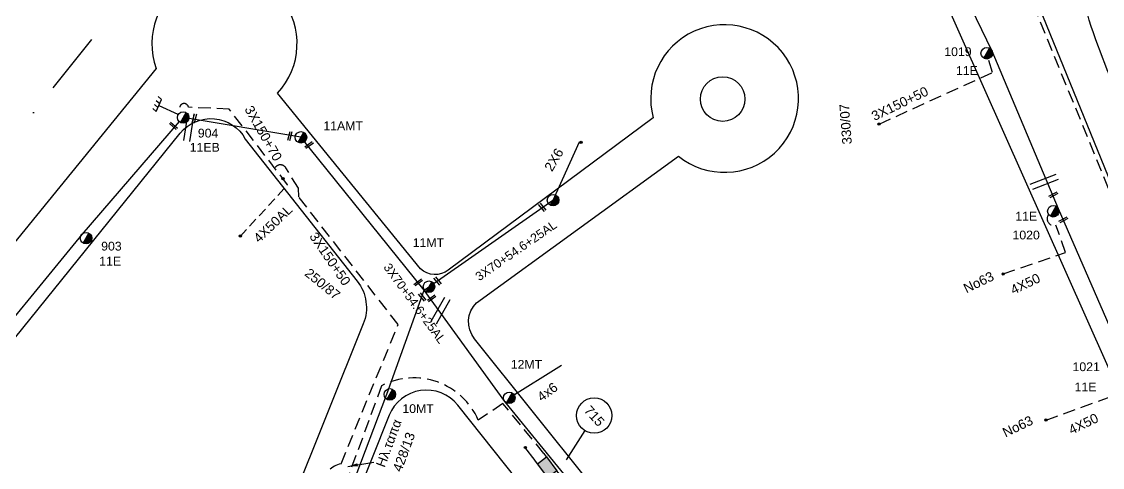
# Model space of a CAD drawing. Header units: millimetres. Extents: x 72 to 3039, y -786 to 786.
# Drawn here: x 1371.1 to 1592.4, y 189.7 to 281 of the extents above; entities that cross this region are included whole.
import ezdxf

# ---------------------------------------------------------------- set-up
doc = ezdxf.new("R2010")
doc.units = ezdxf.units.MM
doc.linetypes.add('BORDER', pattern=[44.45, 12.7, -6.35, 12.7, -6.35, 0, -6.35])
doc.linetypes.add('DASHED', pattern=[19.05, 12.7, -6.35])
for name, color, linetype in [('Link Box 4 Διευθύνσεων', 7, 'Continuous'), ('Άγνωστα', 7, 'Continuous'), ('Γείωση', 7, 'Continuous'), ('Επιγραφές - Σχήματα', 7, 'Continuous'), ('Καλώδια ΧΤ   2x6AL', 7, 'DASHED'), ('Καλώδια ΧΤ   3x150+50AL', 7, 'DASHED'), ('Καλώδια ΧΤ   3x150+70AL', 7, 'DASHED'), ('Καλώδια ΧΤ   3x150AL+50CU', 7, 'DASHED'), ('Καλώδια ΧΤ   4x6AL', 7, 'DASHED'), ('Μηχανική τομή', 7, 'Continuous'), ('Στύλος ΦΜ', 7, 'Continuous'), ('Στύλος ΦΜ @ 1', 7, 'Continuous'), ('Συνδέσεις', 7, 'Continuous'), ('Συνεστραμμένα ΧΤ   3x70+54.6+25 AL', 7, 'SYN_LINE'), ('Τομή', 7, 'Continuous'), ('Υπόβαθρο ΔΕΗ', 7, 'Continuous'), ('Υπόγεια καλώδια Παροχών ΧΤ   4x50AL', 7, 'DASHED')]:
    doc.layers.add(name, color=color, linetype=linetype)
doc.styles.get("Standard").update_dxf_attribs({"font": 'arial.ttf'})
doc.linetypes.add('SYN_LINE', pattern='A,0.5,-0.0001,["/\\/\\/\\/",Standard,S=0.1,R=0,X=0,Y=-0.05],-0.25', length=0.7501)
doc.dimstyles.new('ISO-25', dxfattribs={"dimtxt": 2.5, "dimasz": 2.5, "dimexe": 1.25, "dimexo": 0.625, "dimtad": 1, "dimtxsty": 'Standard', "dimcen": 2.5, "dimadec": 0, "dimazin": 0, "dimtfac": 1, "dimtmove": 0, "dimatfit": 3, "dimfxl": 1, "dimarcsym": 0})

# ---------------------------------------------------------------- blocks, each defined once
blk = doc.blocks.new('ΥΠΑΡΧΩΝ ΤΣΙΜΕΝΤΕΝΙΟΣ ΣΤΥΛΟΣ')
at = {"layer": 'Στύλος ΦΜ'}
blk.add_hatch(color=7, dxfattribs=at).paths.add_polyline_path([(-1.29, -2.28, 0.574793), (2.62, 0, 0.268822), (1.3, 2.27)])
at = {"layer": 'Στύλος ΦΜ', "color": 7}
blk.add_line((-1.29, -2.28), (1.3, 2.27), dxfattribs=at)
blk.add_circle((0, 0), 2.62, dxfattribs=at)
at = {"layer": 'Στύλος ΦΜ', "flags": 4}
for tag, p in [('ΑΡΙΘΜΟΣ', (-4.68, 8.05)), ('ΤΥΠΟΣ', (-4.91, 3.03))]:
    blk.add_attdef(tag, p, '', height=4, dxfattribs=at)
blk = doc.blocks.new('LINK BOX 4 ΑΝΑΧΩΡΗΣΕΩΝ')
at = {"layer": 'Link Box 4 Διευθύνσεων', "ltscale": 40}
blk.add_hatch(color=256, dxfattribs=at).paths.add_polyline_path([(-3.54, 0), (-3.54, -4.67), (3.54, -4.67), (3.54, 0)])
for p, q in [((-3.54, 0), (-5.33, 0)), ((5.33, 0), (3.54, 0)), ((-3.54, -4.67), (-5.33, -4.67)), ((5.33, -4.67), (3.54, -4.67))]:
    blk.add_line(p, q, dxfattribs=at)
blk.add_lwpolyline([(-3.54, -4.67), (-3.54, 0), (3.54, 0), (3.54, -4.67)], close=True, dxfattribs=at)
blk = doc.blocks.new('ΤΟΜΗ')
at = {"layer": 'Τομή', "ltscale": 40}
for p, q in [((-5.68, 0), (5.68, 0)), ((5.68, -2.33), (-5.68, -2.33))]:
    blk.add_line(p, q, dxfattribs=at)
blk = doc.blocks.new('ΓΕΙΩΣΗ')
at = {"layer": 'Γείωση', "ltscale": 40}
for p, q in [((-2.34, 11.45), (-3, 9.45)), ((-0.34, 11.45), (-1, 9.45)), ((1.66, 11.45), (1, 9.45)), ((3.66, 11.45), (3, 9.45)), ((0, 9.45), (0, 0))]:
    blk.add_line(p, q, dxfattribs=at)
blk.add_lwpolyline([(-3, 9.45), (3, 9.45)], dxfattribs=at)
blk = doc.blocks.new('_ΣΥΝΔΕΣΗ')
at = {"layer": 'Συνδέσεις', "linetype": 'SYN_LINE', "ltscale": 40}
blk.add_hatch(color=256, dxfattribs=at).paths.add_polyline_path([(0.5, -0.01, 1), (-0.5, -0.01, 1)])
at = {"layer": 'Συνδέσεις'}
blk.add_circle((0, -0.01), 0.5, dxfattribs=at)
blk = doc.blocks.new('ΜΗΧΑΝΙΚΗ ΤΟΜΗ')
at = {"layer": 'Μηχανική τομή', "ltscale": 40}
for p, q in [((-1.89, 0.78), (1.89, 0.78)), ((1.89, 0), (-1.89, 0))]:
    blk.add_line(p, q, dxfattribs=at)

msp = doc.modelspace()

# ---------------------------------------------------------------- linework, layer by layer
at = {"layer": 'Άγνωστα'}
msp.add_lwpolyline([(1476.22, 191.12), (1474.16, 193.84)], dxfattribs=at)
at = {"layer": 'Επιγραφές - Σχήματα'}
msp.add_line((1486.39, 197.26), (1482.61, 191.28), dxfattribs=at)
msp.add_circle((1488.33, 200.32), 3.62, dxfattribs=at)
at = {"layer": 'Καλώδια ΧΤ   2x6AL', "color": 2, "linetype": 'SYN_LINE', "ltscale": 15}
msp.add_lwpolyline([(1479.86, 244.42), (1479.91, 244.46), (1485.29, 256.43)], dxfattribs=at)
at = {"layer": 'Καλώδια ΧΤ   3x150+50AL', "color": 85, "ltscale": 0.2}
msp.add_lwpolyline([(1546.65, 260.03), (1569.84, 270.6), (1569.02, 273.42)], dxfattribs=at)
at = {"layer": 'Καλώδια ΧΤ   3x150+50AL', "color": 1, "ltscale": 0.2}
msp.add_lwpolyline([(1435.36, 181.8, -0.715457), (1436.5, 190.45), (1448.2, 218.97), (1427.85, 245.11), (1427.8, 246.9), (1425.21, 251.06, 0.566375), (1422.94, 251.03, 0.762121)], format="xyb", dxfattribs=at)
at = {"layer": 'Καλώδια ΧΤ   3x150+50AL', "color": 4, "ltscale": 0.2}
msp.add_lwpolyline([(1478.05, 192.56), (1469.66, 202.77), (1464.59, 199.39, 0.434135), (1444.82, 206.44), (1438.19, 188.43, 0.116698), (1438.19, 188.43, -0.056397)], format="xyb", dxfattribs=at)
at = {"layer": 'Καλώδια ΧΤ   3x150+70AL', "color": 1, "ltscale": 0.2}
msp.add_lwpolyline([(1425.58, 247.6), (1413.63, 263.11), (1405.27, 263.48, 1.446681), (1403.8, 262.65, 1.363096)], format="xyb", dxfattribs=at)
at = {"layer": 'Καλώδια ΧΤ   3x150AL+50CU', "color": 85, "ltscale": 0.2}
msp.add_lwpolyline([(1550.47, 127.27, 0.167498), (1548.62, 129.54), (1546.56, 129.9), (1546.53, 132.78), (1549.32, 132.66), (1553.53, 130.94), (1556.34, 130.84), (1557.61, 130.84), (1612.23, 123.49, 0.418036), (1626.16, 134.26, -0.105438), (1628.31, 140.51, -0.435561), (1630.56, 144.15), (1634.08, 146.19), (1633.81, 147.59, 0.651096), (1631.18, 155.18), (1571.08, 301.93)], format="xyb", dxfattribs=at)
at = {"layer": 'Καλώδια ΧΤ   4x6AL', "color": 4, "linetype": 'SYN_LINE', "ltscale": 15}
msp.add_lwpolyline([(1470.95, 203.94), (1481.65, 210.62)], dxfattribs=at)
at = {"layer": 'Συνεστραμμένα ΧΤ   3x70+54.6+25 AL', "color": 85, "ltscale": 20}
msp.add_lwpolyline([(1583.4, 242.65), (1569.78, 275), (1553.72, 308.33), (1539.3, 339.26), (1525.31, 368.33)], dxfattribs=at)
at = {"layer": 'Συνεστραμμένα ΧΤ   3x70+54.6+25 AL', "color": 2, "ltscale": 20}
msp.add_lwpolyline([(1438.17, 181.27, 1.13769), (1439.41, 185.52), (1438.85, 186.11), (1445.88, 204.71), (1453.55, 226.03), (1428.3, 257.33), (1404.2, 261.4)], format="xyb", dxfattribs=at)
at = {"layer": 'Συνεστραμμένα ΧΤ   3x70+54.6+25 AL', "color": 1, "ltscale": 20}
msp.add_lwpolyline([(1403.36, 260.57), (1383.42, 237.43), (1359.72, 208.46), (1338.31, 182.45), (1312.51, 149.43), (1299.96, 108.73), (1291.6, 69.42), (1278.38, 27.24)], dxfattribs=at)
at = {"layer": 'Συνεστραμμένα ΧΤ   3x70+54.6+25 AL', "color": 2, "ltscale": 15}
msp.add_lwpolyline([(1453.55, 226.03), (1479.86, 244.42)], dxfattribs=at)
at = {"layer": 'Συνεστραμμένα ΧΤ   3x70+54.6+25 AL', "color": 27, "ltscale": 20}
msp.add_lwpolyline([(1625.2, 141.14), (1612.09, 175.72), (1596.98, 211.47), (1583.4, 242.65)], dxfattribs=at)
at = {"layer": 'Συνεστραμμένα ΧΤ   3x70+54.6+25 AL', "color": 4, "ltscale": 20}
msp.add_lwpolyline([(1519.15, 142.92), (1502.39, 164.37), (1488.72, 180.27), (1470.04, 203.2), (1453.55, 226.03)], dxfattribs=at)
at = {"layer": 'Υπόβαθρο ΔΕΗ', "color": 1, "linetype": 'BORDER', "lineweight": 30, "flags": 128}
msp.add_lwpolyline([(1161.32, -307.88), (1183.99, -216.79), (1288.48, 155.79), (1516.42, 441.46), (1607.46, 346.35), (1770.62, 216.28), (2064.96, -1.2)], dxfattribs=at)
at = {"layer": 'Υπόβαθρο ΔΕΗ'}
for points in [[(1512.74, 391.87), (1622.86, 144.28, -0.498389), (1610.73, 128.01), (1528.28, 139.02, -0.205866), (1522.88, 142.25), (1463.82, 216.06, -0.384999), (1464.26, 223.44), (1505.58, 253.46, 6.284716), (1500.43, 261.31), (1458.47, 230.1, -0.357908), (1452.74, 230.38), (1423.5, 266.37, 1.787303), (1398.68, 271.43), (1301.48, 152.02), (1206.73, -201.82)], [(1912.77, -92.84), (1811.32, -10.35), (1793.95, 14.66), (1786.14, 32.84), (1769.4, 61.49), (1759.83, 76.42), (1734.57, 110.35), (1713.39, 133.78), (1693.09, 154.57, 0.345717), (1674.29, 157.05), (1655.63, 146.96, 0.248317), (1634.79, 148.29), (1568.35, 311.22)], [(1367.34, 35.04), (1301.26, 42.41, -0.475189), (1291.18, 58.04), (1314.89, 148.19), (1403.6, 258.18, -0.535754), (1416.91, 256.96), (1439.82, 227.84, -0.269141), (1441.06, 219.11), (1367.34, 35.04)], [(1456.75, 31.1), (1515.44, 111.59, 0.313371), (1515.92, 132.64), (1460.41, 202.44, 0.575862), (1446.36, 200.38), (1384.46, 44.97, 0.584994), (1391.75, 31.75), (1446.55, 26.47, 0.267675), (1456.75, 31.1, -8.548518)]]:
    msp.add_lwpolyline(points, format="xyb", dxfattribs=at)
msp.add_circle((1514.63, 265.16), 4.56, dxfattribs=at)
for points in [[(1913.39, -91.84), (1910.67, -87.13), (1901.72, -78.39), (1890.07, -61.02), (1871.96, -46.98), (1848.42, -26.03), (1819.68, 5.53), (1810.61, 13.68), (1802.29, 30.22), (1769.72, 65.89), (1761.47, 76.97), (1756.27, 88.1), (1746.69, 99.13), (1739.6, 112.79), (1714.41, 144), (1681.91, 181.48), (1642.93, 212.01), (1639.44, 221.59), (1626.4, 231.1), (1605.9, 244.83), (1595.89, 264.84), (1588.6, 285.36), (1584.02, 299.5), (1569.42, 311.36), (1557.84, 337.31), (1550.14, 350.46), (1546.77, 375.41)], [(1919.55, -81.8), (1917, -79.66), (1915.11, -70.97), (1906.19, -67.42), (1890, -46.9), (1866.66, -27.71), (1848.08, -9.69), (1840.66, 3.49), (1828.74, 10.75), (1824.18, 17.97), (1819.27, 34.38), (1809.32, 44.49), (1810.59, 42.11), (1807.71, 40.95), (1803.83, 42.44), (1793.86, 55.73), (1776.39, 74.37), (1769.57, 87.77), (1755.2, 103.48), (1749.49, 114.83), (1748.49, 115.31), (1747.46, 114.35), (1744.52, 115.99), (1732.2, 137.7), (1731.62, 137.68), (1731.13, 136.13), (1720.56, 147.22), (1716.84, 152.55), (1713.49, 160.39), (1705.21, 170.66), (1697.69, 179.47), (1672.22, 204.18), (1662.12, 208.28), (1638.84, 233.9), (1628.31, 253.61), (1618.8, 257.87), (1610.3, 266.09), (1607.03, 282.53), (1603.46, 297.89), (1594.15, 309.71), (1586.24, 325.43), (1572.1, 341.31), (1562.61, 357.02), (1557.58, 373.62)]]:
    msp.add_spline(points, degree=3, dxfattribs=at)
at = {"layer": 'Υπόγεια καλώδια Παροχών ΧΤ   4x50AL', "color": 1, "ltscale": 0.15}
msp.add_lwpolyline([(1415.85, 237.03), (1425.58, 247.6)], dxfattribs=at)
at = {"layer": 'Υπόγεια καλώδια Παροχών ΧΤ   4x50AL', "color": 27, "linetype": 'DASHED', "ltscale": 0.2}
msp.add_lwpolyline([(1572.05, 229.34), (1584.83, 233.75), (1582.86, 239.31, -0.728877), (1581.35, 241.51, -8.971882)], format="xyb", dxfattribs=at)
msp.add_lwpolyline([(1580.82, 199.39), (1598.07, 205.65), (1596.34, 209.92)], dxfattribs=at)

# ---------------------------------------------------------------- block references
at = {"layer": 'Link Box 4 Διευθύνσεων', "xscale": 0.4999999999999551, "yscale": 0.4999999999999551, "zscale": 0.4999999999999551, "rotation": 306.7141597576887}
msp.add_blockref('LINK BOX 4 ΑΝΑΧΩΡΗΣΕΩΝ', (1479.65, 190.42), dxfattribs=at)
at = {"layer": 'Γείωση', "xscale": 0.4499999999998125, "yscale": 0.4499999999998125, "zscale": 0.4499999999998125, "rotation": 65.84530383793123}
msp.add_blockref('ΓΕΙΩΣΗ', (1403.08, 262.09), dxfattribs=at)
at = {"layer": 'Μηχανική τομή'}
for p, xscale, yscale, zscale, rotation in [((1406.66, 261.14), 0.499999999999837, 0.499999999999837, 0.499999999999837, 75.68139880975474), ((1402.33, 259.83), 0.4999999999999087, 0.4999999999999087, 0.4999999999999087, 139.1020163573266), ((1426.22, 257.53), 0.499999999999837, 0.499999999999837, 0.499999999999837, 75.68139880975474), ((1430.08, 255.6), 0.4999999999998917, 0.4999999999998917, 0.4999999999998917, 36.49202709830772), ((1582.25, 245.69), 0.4999999999999117, 0.4999999999999117, 0.4999999999999117, 207.7150690430637), ((1477.86, 243.11), 0.4999999999998749, 0.4999999999998749, 0.4999999999998749, 129.3560428801657), ((1584.29, 240.6), 0.4999999999999117, 0.4999999999999117, 0.4999999999999117, 207.7150690430637), ((1452.43, 227.44), 0.4999999999998917, 0.4999999999998917, 0.4999999999998917, 36.49202709830772), ((1456.41, 228.01), 0.4999999999998749, 0.4999999999998749, 0.4999999999998749, 129.3560428801657), ((1453.27, 224.71), 0.4999999999998749, 0.4999999999998749, 0.4999999999998749, 129.3560428801657), ((1455.17, 224.18), 0.4999999999998917, 0.4999999999998917, 0.4999999999998917, 36.49202709830772)]:
    msp.add_blockref('ΜΗΧΑΝΙΚΗ ΤΟΜΗ', p, dxfattribs=dict(at, xscale=xscale, yscale=yscale, zscale=zscale, rotation=rotation))
at = {"layer": 'Στύλος ΦΜ @ 1', "ltscale": 40}
ref = msp.add_blockref('ΥΠΑΡΧΩΝ ΤΣΙΜΕΝΤΕΝΙΟΣ ΣΤΥΛΟΣ', (1568.69, 274.55), dxfattribs=dict(at, xscale=0.4499999999998181, yscale=0.4499999999998181, zscale=0.4499999999998181))
ref.add_attrib('ΤΥΠΟΣ', '11Ε', (1562.39, 270.11), dxfattribs={"layer": 'Στύλος ΦΜ', "height": 1.8, "flags": 4})
ref.add_attrib('ΑΡΙΘΜΟΣ', '1019', (1560, 273.97), dxfattribs={"layer": 'Στύλος ΦΜ', "height": 1.8, "flags": 4})
ref = msp.add_blockref('ΥΠΑΡΧΩΝ ΤΣΙΜΕΝΤΕΝΙΟΣ ΣΤΥΛΟΣ', (1404.2, 261.4), dxfattribs=dict(at, xscale=0.4499999999998181, yscale=0.4499999999998181, zscale=0.4499999999998181))
ref.add_attrib('ΤΥΠΟΣ', '11ΕΒ', (1405.53, 254.38), dxfattribs={"layer": 'Στύλος ΦΜ', "height": 1.8, "flags": 4})
ref.add_attrib('ΑΡΙΘΜΟΣ', '904', (1407.19, 257.29), dxfattribs={"layer": 'Στύλος ΦΜ', "height": 1.8, "flags": 4})
ref = msp.add_blockref('ΥΠΑΡΧΩΝ ΤΣΙΜΕΝΤΕΝΙΟΣ ΣΤΥΛΟΣ', (1428.3, 257.33), dxfattribs=dict(at, xscale=0.4499999999998181, yscale=0.4499999999998181, zscale=0.4499999999998181))
ref.add_attrib('ΑΡΙΘΜΟΣ', '11ΑΜΤ', (1432.89, 258.79), dxfattribs={"layer": 'Στύλος ΦΜ', "height": 1.8, "flags": 4})
at = {"layer": 'Στύλος ΦΜ @ 1', "ltscale": 40, "xscale": 0.4499999999998181, "yscale": 0.4499999999998181, "zscale": 0.4499999999998181}
msp.add_blockref('ΥΠΑΡΧΩΝ ΤΣΙΜΕΝΤΕΝΙΟΣ ΣΤΥΛΟΣ', (1479.91, 244.46), dxfattribs=at)
at = {"layer": 'Στύλος ΦΜ @ 1', "ltscale": 40}
ref = msp.add_blockref('ΥΠΑΡΧΩΝ ΤΣΙΜΕΝΤΕΝΙΟΣ ΣΤΥΛΟΣ', (1582.32, 242.18), dxfattribs=dict(at, xscale=0.4499999999998181, yscale=0.4499999999998181, zscale=0.4499999999998181))
ref.add_attrib('ΤΥΠΟΣ', '11Ε', (1574.53, 240.27), dxfattribs={"layer": 'Στύλος ΦΜ', "height": 1.8, "flags": 4})
ref.add_attrib('ΑΡΙΘΜΟΣ', '1020', (1573.96, 236.41), dxfattribs={"layer": 'Στύλος ΦΜ', "height": 1.8, "flags": 4})
ref = msp.add_blockref('ΥΠΑΡΧΩΝ ΤΣΙΜΕΝΤΕΝΙΟΣ ΣΤΥΛΟΣ', (1384.31, 236.66), dxfattribs=dict(at, xscale=0.4499999999998181, yscale=0.4499999999998181, zscale=0.4499999999998181))
ref.add_attrib('ΤΥΠΟΣ', '11Ε', (1387, 231.06), dxfattribs={"layer": 'Στύλος ΦΜ', "height": 1.8, "flags": 4})
ref.add_attrib('ΑΡΙΘΜΟΣ', '903', (1387.4, 234.13), dxfattribs={"layer": 'Στύλος ΦΜ', "height": 1.8, "flags": 4})
ref = msp.add_blockref('ΥΠΑΡΧΩΝ ΤΣΙΜΕΝΤΕΝΙΟΣ ΣΤΥΛΟΣ', (1454.51, 226.72), dxfattribs=dict(at, xscale=0.4499999999998181, yscale=0.4499999999998181, zscale=0.4499999999998181))
ref.add_attrib('ΑΡΙΘΜΟΣ', '11ΜΤ', (1451.18, 234.84), dxfattribs={"layer": 'Στύλος ΦΜ', "height": 1.8, "flags": 4})
ref = msp.add_blockref('ΥΠΑΡΧΩΝ ΤΣΙΜΕΝΤΕΝΙΟΣ ΣΤΥΛΟΣ', (1470.95, 203.94), dxfattribs=dict(at, xscale=0.4499999999998181, yscale=0.4499999999998181, zscale=0.4499999999998181))
ref.add_attrib('ΑΡΙΘΜΟΣ', '12ΜΤ', (1471.25, 209.91), dxfattribs={"layer": 'Στύλος ΦΜ', "height": 1.8, "flags": 4})
ref = msp.add_blockref('ΥΠΑΡΧΩΝ ΤΣΙΜΕΝΤΕΝΙΟΣ ΣΤΥΛΟΣ', (1595.89, 211.01), dxfattribs=dict(at, xscale=0.4499999999998181, yscale=0.4499999999998181, zscale=0.4499999999998181))
ref.add_attrib('ΤΥΠΟΣ', '11Ε', (1586.67, 205.28), dxfattribs={"layer": 'Στύλος ΦΜ', "height": 1.8, "flags": 4})
ref.add_attrib('ΑΡΙΘΜΟΣ', '1021', (1586.25, 209.42), dxfattribs={"layer": 'Στύλος ΦΜ', "height": 1.8, "flags": 4})
ref = msp.add_blockref('ΥΠΑΡΧΩΝ ΤΣΙΜΕΝΤΕΝΙΟΣ ΣΤΥΛΟΣ', (1446.48, 204.65), dxfattribs=dict(at, xscale=0.4499999999998181, yscale=0.4499999999998181, zscale=0.4499999999998181))
ref.add_attrib('ΑΡΙΘΜΟΣ', '10ΜΤ', (1449.06, 200.84), dxfattribs={"layer": 'Στύλος ΦΜ', "height": 1.8, "flags": 4})
at = {"layer": 'Συνδέσεις', "xscale": 0.4499999999998181, "yscale": 0.4499999999998181, "zscale": 0.4499999999998181}
for p in [(1546.65, 260.04), (1485.64, 256.29), (1424.62, 248.85), (1415.91, 237.1), (1572.05, 229.34), (1580.82, 199.4), (1474.24, 193.78)]:
    msp.add_blockref('_ΣΥΝΔΕΣΗ', p, dxfattribs=at)
at = {"layer": 'Τομή'}
for p, xscale, yscale, zscale, rotation in [((1404.76, 259.49), 0.4999999999999058, 0.4999999999999058, 0.4999999999999058, 80.85622481002028), ((1580.26, 248.76), 0.4999999999999035, 0.4999999999999035, 0.4999999999999035, 20.94551104870658), ((1456.38, 222.12), 0.4999999999998795, 0.4999999999998795, 0.4999999999998795, 60.60771217764444)]:
    msp.add_blockref('ΤΟΜΗ', p, dxfattribs=dict(at, xscale=xscale, yscale=yscale, zscale=zscale, rotation=rotation))

# ---------------------------------------------------------------- texts
at = {"layer": 'Επιγραφές - Σχήματα', "char_height": 1.8, "width": 23.5192, "attachment_point": 1}
for s, insert, rotation in [('{\\H1.083x;330/07}', (1539.14, 255.8), 94.3019), ('{\\H1.083x;250/87}', (1430.13, 230.68), 320.6605), ('{\\H1.083x;No63}', (1563.67, 227.11), 25.7213), ('{\\H1.083x;715}', (1487.57, 202.57), 312.0654), ('{\\H1.083x;No63}', (1571.67, 197.57), 25.7213)]:
    msp.add_mtext(s, dxfattribs=dict(at, insert=insert, rotation=rotation))
at = {"layer": 'Καλώδια ΧΤ   2x6AL', "insert": (1478.01, 251.15), "char_height": 1.8, "width": 23.5192, "attachment_point": 1, "rotation": 59.3413}
msp.add_mtext('{\\H1.083x;2X6}', dxfattribs=at)
at = {"layer": 'Καλώδια ΧΤ   3x150+50AL', "char_height": 1.8, "width": 23.5192, "attachment_point": 1}
for s, insert, rotation in [('{\\H1.083x;3X150+50}', (1544.84, 262.41), 25.7213), ('{\\H1.083x;3X150+50}', (1431.53, 238.13), 304.4721), ('{\\H1.083x;Hλ.ταπα}', (1443.6, 190.22), 69.7302), ('{\\H1.083x;428/13}', (1447.01, 189.3), 69.7302)]:
    msp.add_mtext(s, dxfattribs=dict(at, insert=insert, rotation=rotation))
at = {"layer": 'Καλώδια ΧΤ   3x150+70AL', "insert": (1418.38, 264.07), "char_height": 1.8, "width": 23.5192, "attachment_point": 1, "rotation": 299.5388}
msp.add_mtext('{\\H1.083x;3X150+70}', dxfattribs=at)
at = {"layer": 'Καλώδια ΧΤ   4x6AL', "insert": (1476.4, 204.63), "char_height": 1.8, "width": 23.5192, "attachment_point": 1, "rotation": 36.8037}
msp.add_mtext('{\\H1.083x;4x6}', dxfattribs=at)
at = {"layer": 'Συνεστραμμένα ΧΤ   3x70+54.6+25 AL', "char_height": 1.8, "width": 16.2172, "attachment_point": 1}
for insert, rotation in [((1463.77, 229.29), 34.7328), ((1446.55, 231.76), 306.1023)]:
    msp.add_mtext('3X70+54.6+25AL', dxfattribs=dict(at, insert=insert, rotation=rotation))
at = {"layer": 'Υπόγεια καλώδια Παροχών ΧΤ   4x50AL', "char_height": 1.8, "width": 23.5192, "attachment_point": 1}
for s, insert, rotation in [('{\\H1.083x;4X50AL}', (1418.38, 236.97), 43.8174), ('{\\H1.083x;4X50}', (1585.19, 198.12), 25.7213)]:
    msp.add_mtext(s, dxfattribs=dict(at, insert=insert, rotation=rotation))
at = {"layer": 'Υπόγεια καλώδια Παροχών ΧΤ   4x50AL', "linetype": 'DASHED', "insert": (1573.29, 226.8), "char_height": 1.8, "width": 23.5192, "attachment_point": 1, "rotation": 25.7213}
msp.add_mtext('{\\H1.083x;4X50}', dxfattribs=at)

# ---------------------------------------------------------------- leaders
at = {"layer": 'Επιγραφές - Σχήματα'}
msp.add_leader([(1437.93, 189.9), (1443.2, 190.74)], dimstyle='ISO-25', override={"dimasz": 2, "dimgap": 0.625, "dimtad": 0}, dxfattribs=at)

doc.saveas('drawing.dxf')
